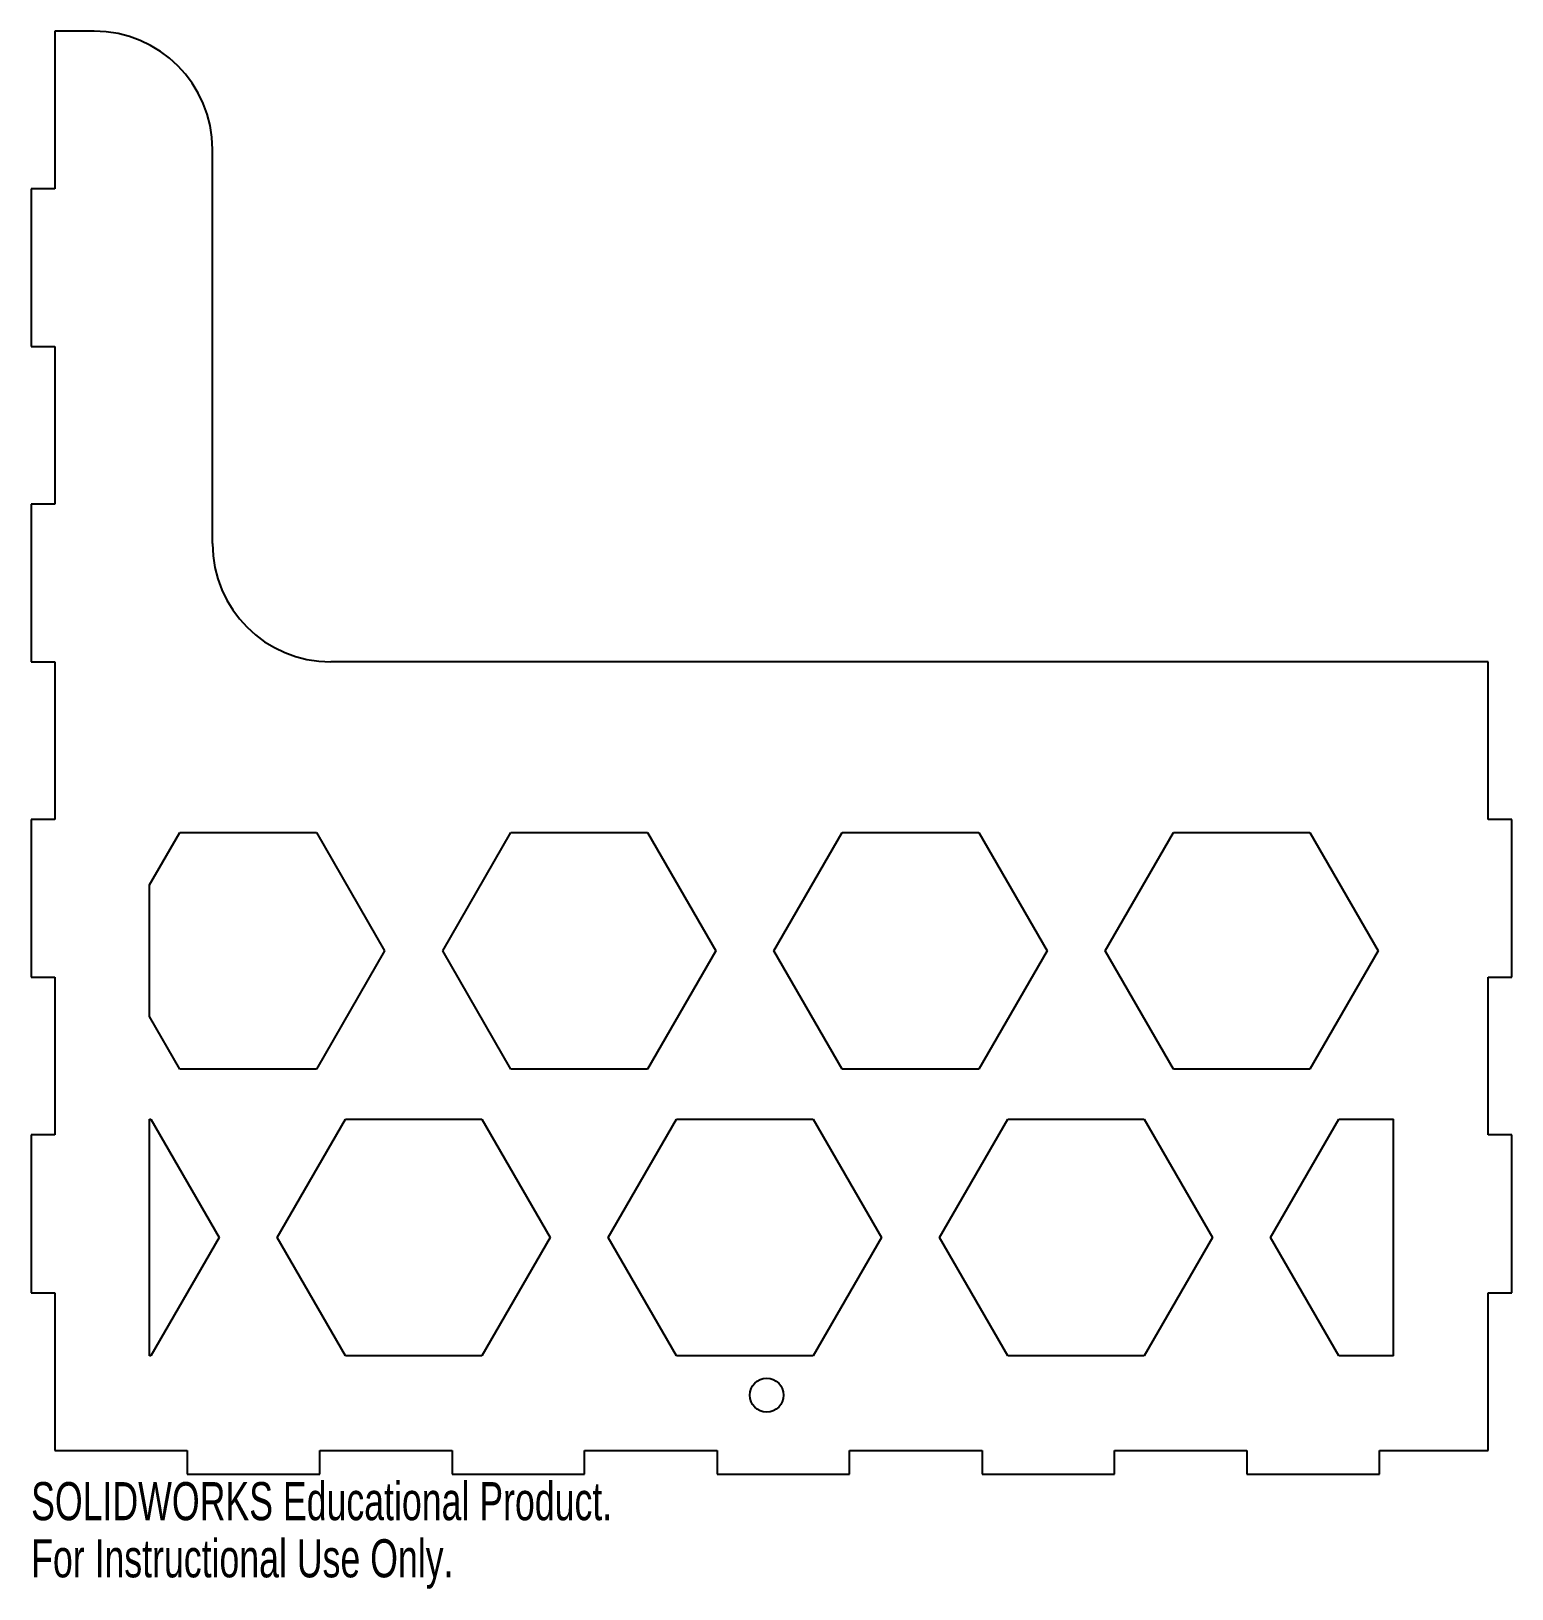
# Model space of a CAD drawing. Header units: millimetres. Extents: x -94 to 94, y -108 to 90.
import ezdxf

# ---------------------------------------------------------------- set-up
doc = ezdxf.new("R2010")
doc.units = ezdxf.units.MM
doc.styles.add('SLDTEXTSTYLE0', font='TXT', dxfattribs={"width": 0.7})

msp = doc.modelspace()

# ---------------------------------------------------------------- linework, layer by layer
at = {"color": 7, "linetype": 'Continuous', "lineweight": 25}
for p, q in [((-85.89, 90), (-90.89, 90)), ((-90.89, 90), (-90.89, 70)), ((-70.89, 25), (-70.89, 75)), ((-90.89, 70), (-93.89, 70)), ((-93.89, 70), (-93.89, 50)), ((-93.89, 50), (-90.89, 50)), ((-90.89, 50), (-90.89, 30)), ((-90.89, 30), (-93.89, 30)), ((-93.89, 30), (-93.89, 10)), ((-93.89, 10), (-90.89, 10)), ((-90.89, 10), (-90.89, -10)), ((90.89, 10), (-55.89, 10)), ((90.89, -10), (90.89, 10)), ((-90.89, -10), (-93.89, -10)), ((-93.89, -10), (-93.89, -30)), ((-78.89, -18.29), (-75.04, -11.63)), ((-75.04, -11.63), (-57.72, -11.63)), ((-57.72, -11.63), (-49.06, -26.63)), ((-41.7, -26.63), (-33.04, -11.63)), ((-33.04, -11.63), (-15.72, -11.63)), ((-15.72, -11.63), (-7.06, -26.63)), ((0.3, -26.63), (8.96, -11.63)), ((8.96, -11.63), (26.28, -11.63)), ((26.28, -11.63), (34.94, -26.63)), ((42.3, -26.63), (50.96, -11.63)), ((50.96, -11.63), (68.28, -11.63)), ((68.28, -11.63), (76.94, -26.63)), ((93.89, -10), (90.89, -10)), ((93.89, -30), (93.89, -10)), ((-78.89, -34.96), (-78.89, -18.29)), ((-49.06, -26.63), (-57.72, -41.63)), ((-33.04, -41.63), (-41.7, -26.63)), ((-7.06, -26.63), (-15.72, -41.63)), ((8.96, -41.63), (0.3, -26.63)), ((34.94, -26.63), (26.28, -41.63)), ((50.96, -41.63), (42.3, -26.63)), ((76.94, -26.63), (68.28, -41.63)), ((-93.89, -30), (-90.89, -30)), ((-90.89, -30), (-90.89, -50)), ((90.89, -50), (90.89, -30)), ((90.89, -30), (93.89, -30)), ((-75.04, -41.63), (-78.89, -34.96)), ((-57.72, -41.63), (-75.04, -41.63)), ((-15.72, -41.63), (-33.04, -41.63)), ((26.28, -41.63), (8.96, -41.63)), ((68.28, -41.63), (50.96, -41.63)), ((-78.89, -78), (-78.89, -48)), ((-78.89, -48), (-78.72, -48)), ((-78.72, -48), (-70.06, -63)), ((-62.7, -63), (-54.04, -48)), ((-54.04, -48), (-36.72, -48)), ((-36.72, -48), (-28.06, -63)), ((-20.7, -63), (-12.04, -48)), ((-12.04, -48), (5.28, -48)), ((5.28, -48), (13.94, -63)), ((21.3, -63), (29.96, -48)), ((29.96, -48), (47.28, -48)), ((47.28, -48), (55.94, -63)), ((63.3, -63), (71.96, -48)), ((71.96, -48), (78.89, -48)), ((78.89, -78), (78.89, -48)), ((-90.89, -50), (-93.89, -50)), ((-93.89, -50), (-93.89, -70)), ((93.89, -50), (90.89, -50)), ((93.89, -70), (93.89, -50)), ((-70.06, -63), (-78.72, -78)), ((-54.04, -78), (-62.7, -63)), ((-28.06, -63), (-36.72, -78)), ((-12.04, -78), (-20.7, -63)), ((13.94, -63), (5.28, -78)), ((29.96, -78), (21.3, -63)), ((55.94, -63), (47.28, -78)), ((71.96, -78), (63.3, -63)), ((-93.89, -70), (-90.89, -70)), ((-90.89, -70), (-90.89, -90)), ((90.89, -90), (90.89, -70)), ((90.89, -70), (93.89, -70)), ((-78.72, -78), (-78.89, -78)), ((-36.72, -78), (-54.04, -78)), ((5.28, -78), (-12.04, -78)), ((47.28, -78), (29.96, -78)), ((78.89, -78), (71.96, -78)), ((-90.89, -90), (-74.09, -90)), ((-74.09, -90), (-74.09, -93)), ((-57.29, -93), (-57.29, -90)), ((-57.29, -90), (-40.49, -90)), ((-40.49, -90), (-40.49, -93)), ((-23.7, -93), (-23.7, -90)), ((-23.7, -90), (-6.9, -90)), ((-6.9, -90), (-6.9, -93)), ((9.9, -93), (9.9, -90)), ((9.9, -90), (26.7, -90)), ((26.7, -90), (26.7, -93)), ((43.49, -93), (43.49, -90)), ((43.49, -90), (60.29, -90)), ((60.29, -90), (60.29, -93)), ((77.09, -93), (77.09, -90)), ((77.09, -90), (90.89, -90)), ((-74.09, -93), (-57.29, -93)), ((-40.49, -93), (-23.7, -93)), ((-6.9, -93), (9.9, -93)), ((26.7, -93), (43.49, -93)), ((60.29, -93), (77.09, -93))]:
    msp.add_line(p, q, dxfattribs=at)
msp.add_circle((-0.61, -83), 2.15, dxfattribs=at)
for centre, start, end in [((-85.89, 75), 0, 90), ((-55.89, 25), 180, 270)]:
    msp.add_arc(centre, 15, start, end, dxfattribs=at)

# ---------------------------------------------------------------- texts
at = {"color": 7, "linetype": 'Continuous', "char_height": 4.8336, "attachment_point": 1, "style": 'SLDTEXTSTYLE0'}
for s, insert in [('SOLIDWORKS Educational Product.', (-93.89, -94.02)), ('For Instructional Use Only.', (-93.89, -101.27))]:
    msp.add_mtext(s, dxfattribs=dict(at, insert=insert))

doc.saveas('drawing.dxf')
